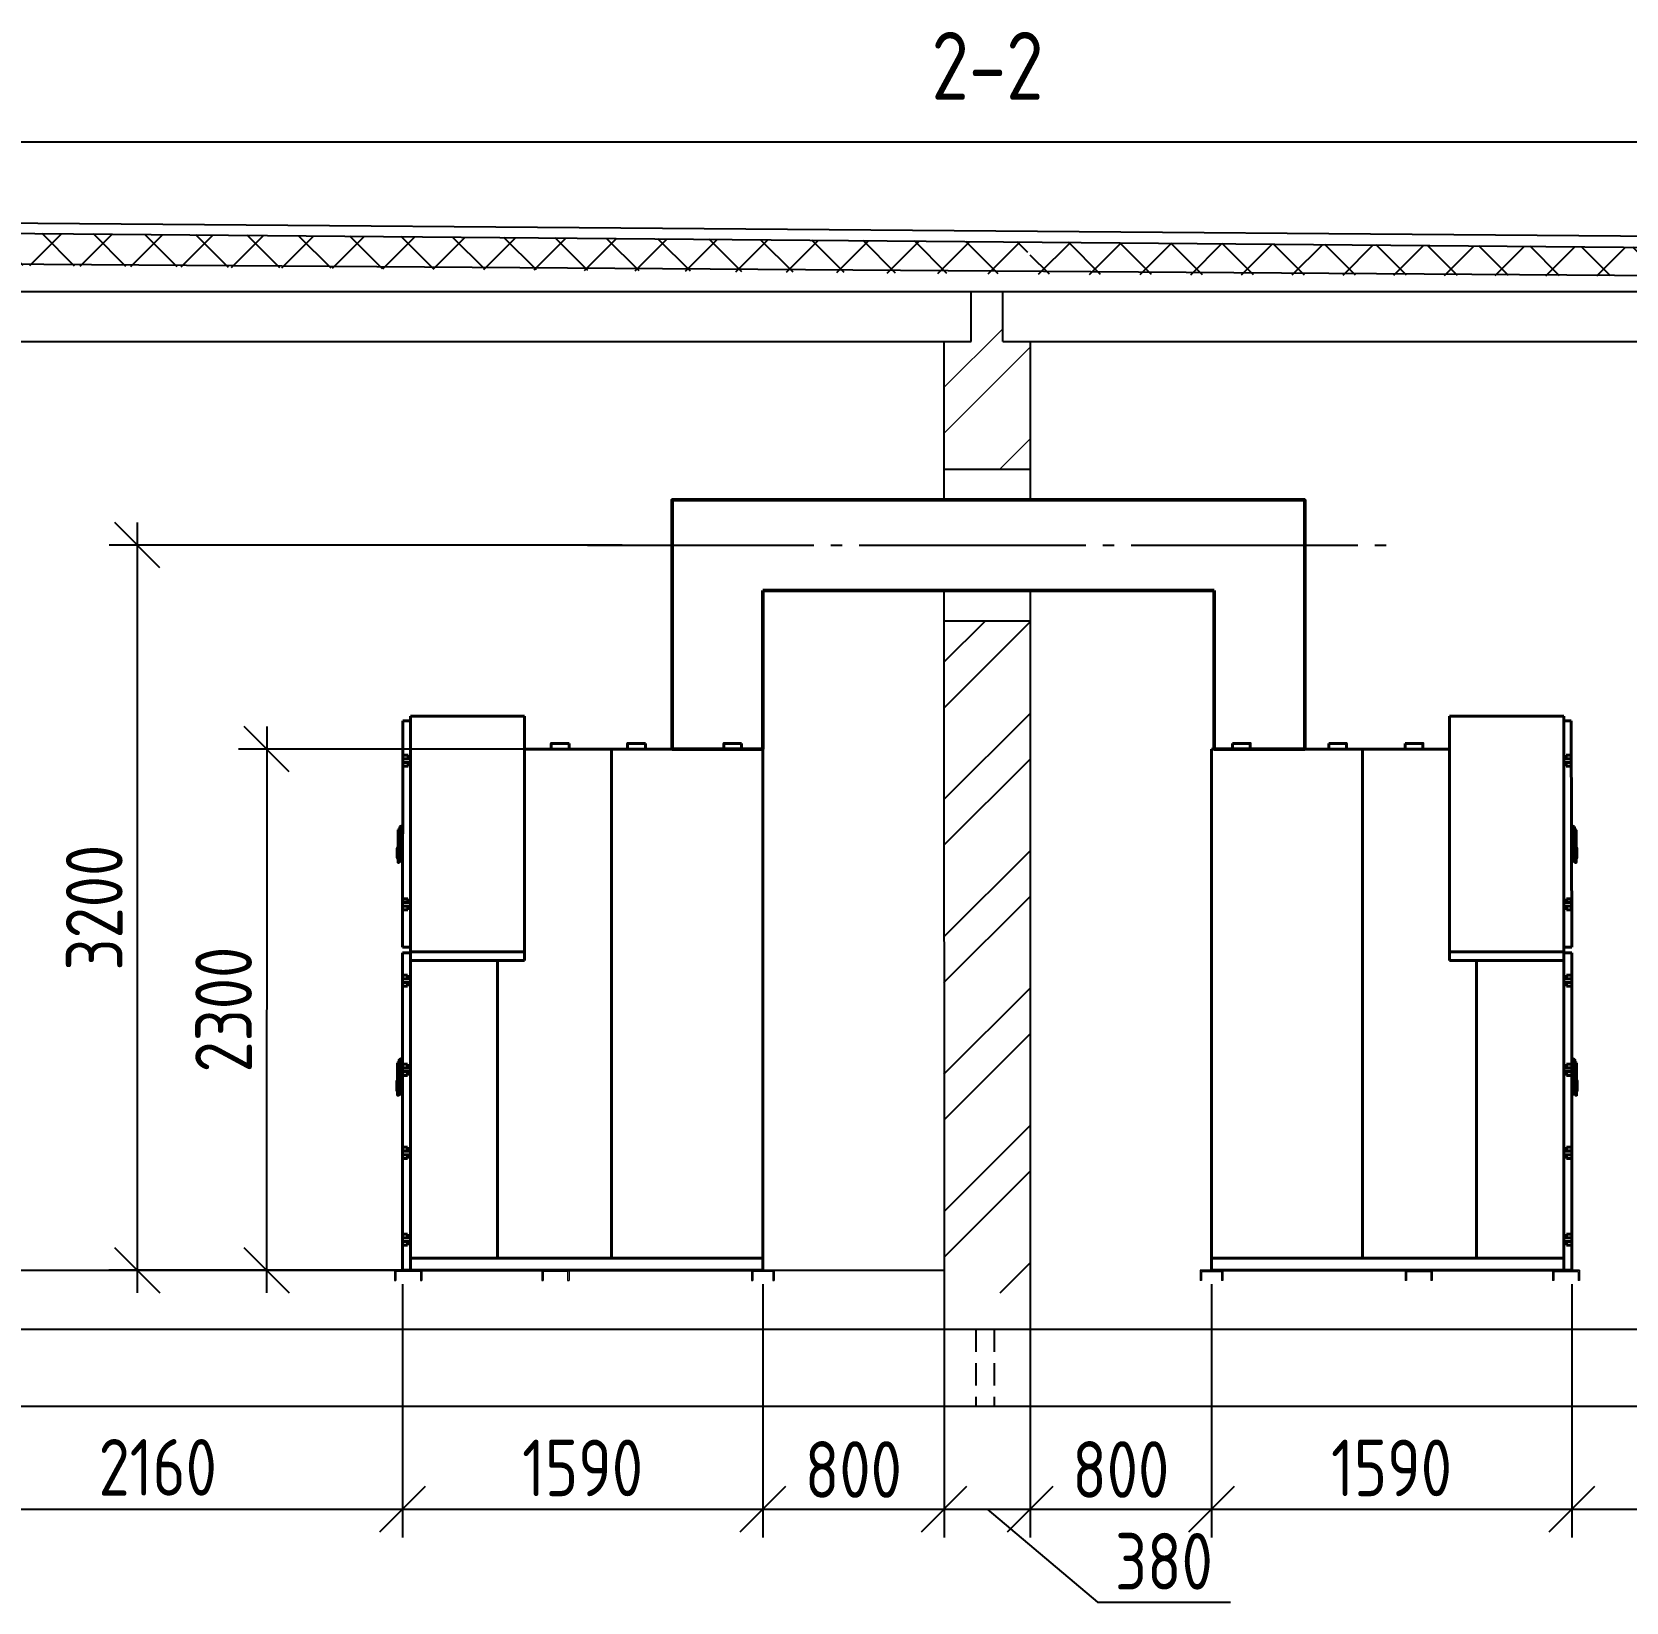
# Model space of a CAD drawing. Extents: x 16310088 to 16425637, y -218501 to -177893.
# Drawn here: x 16314696 to 16321732, y -216524 to -209592 of the extents above; entities that cross this region are included whole.
import ezdxf

# ---------------------------------------------------------------- set-up
doc = ezdxf.new("R2010")
doc.units = 0
doc.linetypes.add('DASHED', pattern=[0.75, 0.5, -0.25])
doc.linetypes.add('GOST2.303 5', pattern=[24, 20, -1.5, 1, -1.5])
doc.layers.get('0').update_dxf_attribs({"color": 250})
doc.layers.get('Defpoints').update_dxf_attribs({"color": 250})
for name, color, linetype, lineweight in [('Размеры', 250, 'Continuous', 15), ('Стена', 252, 'Continuous', 40), ('ЭЛ_невид', 140, 'Continuous', 25), ('эл_оборудование', 7, 'Continuous', 18)]:
    doc.layers.add(name, color=color, linetype=linetype, lineweight=lineweight)
doc.layers.add('размерыЭС', color=250, linetype='Continuous')
doc.styles.add('GOST 2.304', font='CS_Gost2304.shx')
doc.dimstyles.new('SPDS$0', dxfattribs={"dimscale": 5, "dimtxt": 2.5, "dimasz": 2, "dimexe": 1.25, "dimexo": 0.625, "dimgap": 0.5, "dimtad": 1, "dimdec": 0, "dimrnd": 0.001, "dimtxsty": 'GOST 2.304', "dimblk": 'ARCHTICK', "dimcen": 2.5, "dimdle": 1, "dimadec": 8, "dimazin": 2, "dimtfac": 0.75, "dimtdec": 0, "dimtmove": 1, "dimatfit": 3, "dimfxl": 1, "dimtolj": 1, "dimarcsym": 0})
pattern_1 = [(45, (174189.74, 129025.3), (-303.083644, 303.083644), []), (45, (174391.8, 129025.3), (-303.083644, 303.083644), [])]

# ---------------------------------------------------------------- blocks, each defined once
blk = doc.blocks.new('205-Л')
at = {"color": 0, "linetype": 'ByBlock', "lineweight": 40, "ltscale": 10}
for p, q in [((1235, 2446), (731, 2446)), ((731, 2446), (731, 2041)), ((1235, 2130), (1235, 2446)), ((1235, 2420.9), (1235, 2424.9)), ((1235, 2424.9), (1239.5, 2424.9)), ((1239.5, 2424.9), (1267.7, 2424.9)), ((1270, 1425), (1267.7, 2424.9)), ((-320, 0), (-320, 2300)), ((-320, 2300), (731, 2300)), ((347.4, 52.5), (347.4, 2300)), ((1264.6, 2257.2), (1235, 2257.2)), ((1255.6, 2273.7), (1245.3, 2273.7)), ((1245.3, 2273.7), (1245.3, 2257.7)), ((1245.3, 2257.7), (1248.8, 2257.7)), ((1248.8, 2257.7), (1264.6, 2257.7)), ((1264.6, 2273.7), (1255.6, 2273.7)), ((1268.1, 2273.7), (1264.6, 2273.7)), ((1264.6, 2257.7), (1268.1, 2257.7)), ((1268.1, 2257.2), (1264.6, 2257.2)), ((1268.1, 2273.7), (1268.1, 2257.7)), ((1268.1, 2257.2), (1268.1, 2241.2)), ((1235, 2241.2), (1264.6, 2241.2)), ((1245.3, 2224.7), (1245.3, 2240.7)), ((1255.6, 2240.7), (1245.3, 2240.7)), ((1245.3, 2224.7), (1255.6, 2224.7)), ((1264.6, 2240.7), (1255.6, 2240.7)), ((1255.6, 2224.7), (1264.6, 2224.7)), ((1264.6, 2241.2), (1268.1, 2241.2)), ((1268.1, 2240.7), (1264.6, 2240.7)), ((1264.6, 2224.7), (1268.1, 2224.7)), ((1268.1, 2224.7), (1268.1, 2240.7)), ((1235, 2130), (1235, 679.7)), ((731, 2041), (731, 1366.7)), ((1268.6, 1961.7), (1270.6, 1961.5)), ((1270.6, 1961.5), (1282.1, 1957.5)), ((1270.6, 1959.5), (1270.6, 1900.3)), ((1270.6, 1900.3), (1270.6, 1804.6)), ((1282.1, 1955.5), (1282.1, 1808.6)), ((1289.6, 1938), (1289.6, 1942.8)), ((1289.6, 1935.6), (1289.6, 1806.2)), ((1292.6, 1856), (1292.6, 1843)), ((1292.6, 1843), (1292.6, 1843)), ((1292.6, 1840), (1292.6, 1843)), ((1292.6, 1840), (1292.6, 1840)), ((1292.6, 1840), (1292.6, 1827)), ((1285.6, 1808.6), (1285.6, 1815.4)), ((1266, 1623.2), (1235, 1623.2)), ((1257, 1639.7), (1246.8, 1639.7)), ((1246.8, 1639.7), (1246.8, 1623.7)), ((1246.8, 1623.7), (1250.3, 1623.7)), ((1250.3, 1623.7), (1266, 1623.7)), ((1266, 1639.7), (1257, 1639.7)), ((1269.5, 1639.7), (1266, 1639.7)), ((1266, 1623.7), (1269.5, 1623.7)), ((1269.5, 1623.2), (1266, 1623.2)), ((1269.5, 1639.7), (1269.5, 1623.7)), ((1269.5, 1623.2), (1269.5, 1607.2)), ((1235, 1607.2), (1266, 1607.2)), ((1246.8, 1590.7), (1246.8, 1606.7)), ((1257, 1606.7), (1246.8, 1606.7)), ((1246.8, 1590.7), (1257, 1590.7)), ((1266, 1606.7), (1257, 1606.7)), ((1257, 1590.7), (1266, 1590.7)), ((1266, 1607.2), (1269.5, 1607.2)), ((1269.5, 1606.7), (1266, 1606.7)), ((1266, 1590.7), (1269.5, 1590.7)), ((1269.5, 1590.7), (1269.5, 1606.7)), ((1231.5, 1425), (1270, 1425)), ((731, 1404.8), (1235, 1404.8)), ((731, 1366.7), (1235, 1366.7)), ((850.4, 52.5), (850.4, 1366.7)), ((1231.5, 1400.3), (1270, 1400.3)), ((1270, 0), (1270, 1400.3)), ((1266.5, 1285.8), (1235, 1285.8)), ((1235, 1269.8), (1266.5, 1269.8)), ((1257.5, 1302.3), (1247.2, 1302.3)), ((1247.2, 1302.3), (1247.2, 1286.3)), ((1247.2, 1286.3), (1250.7, 1286.3)), ((1247.2, 1253.3), (1247.2, 1269.3)), ((1257.5, 1269.3), (1247.2, 1269.3)), ((1250.7, 1286.3), (1266.5, 1286.3)), ((1266.5, 1302.3), (1257.5, 1302.3)), ((1266.5, 1269.3), (1257.5, 1269.3)), ((1270, 1302.3), (1266.5, 1302.3)), ((1266.5, 1286.3), (1270, 1286.3)), ((1270, 1285.8), (1266.5, 1285.8)), ((1266.5, 1269.8), (1270, 1269.8)), ((1270, 1269.3), (1266.5, 1269.3)), ((1270, 1302.3), (1270, 1286.3)), ((1270, 1285.8), (1270, 1269.8)), ((1270, 1253.3), (1270, 1269.3)), ((1247.2, 1253.3), (1257.5, 1253.3)), ((1257.5, 1253.3), (1266.5, 1253.3)), ((1266.5, 1253.3), (1270, 1253.3)), ((1270.3, 934), (1272.3, 933.9)), ((1272.3, 933.9), (1283.8, 929.8)), ((1272.3, 931.9), (1272.3, 894.6)), ((1283.8, 927.8), (1283.8, 780.9)), ((1291.3, 910.4), (1291.3, 915.1)), ((1235, 892.2), (1235, 0)), ((1267, 892.2), (1235, 892.2)), ((1235, 876.2), (1267, 876.2)), ((1251.2, 908.7), (1247.7, 908.7)), ((1247.7, 908.7), (1247.7, 892.7)), ((1247.7, 892.7), (1251.2, 892.7)), ((1247.7, 859.7), (1247.7, 875.7)), ((1251.2, 875.7), (1247.7, 875.7)), ((1247.7, 859.7), (1251.2, 859.7)), ((1267, 908.7), (1251.2, 908.7)), ((1251.2, 892.7), (1267, 892.7)), ((1267, 875.7), (1251.2, 875.7)), ((1251.2, 859.7), (1267, 859.7)), ((1270.5, 908.7), (1267, 908.7)), ((1267, 892.7), (1270.5, 892.7)), ((1270.5, 892.2), (1267, 892.2)), ((1267, 876.2), (1270.5, 876.2)), ((1270.5, 875.7), (1267, 875.7)), ((1267, 859.7), (1270.5, 859.7)), ((1270.5, 908.7), (1270.5, 892.7)), ((1270.5, 892.2), (1270.5, 876.2)), ((1270.5, 859.7), (1270.5, 875.7)), ((1272.3, 872.6), (1272.3, 776.9)), ((1279.8, 872.6), (1279.8, 894.6)), ((1281.3, 874.1), (1281.3, 893.1)), ((1291.3, 907.9), (1291.3, 778.5)), ((1287.3, 780.9), (1287.3, 787.7)), ((1294.2, 815.3), (1294.3, 815.3)), ((1294.2, 812.3), (1294.2, 815.3)), ((1294.3, 812.3), (1294.2, 812.3)), ((1294.3, 828.3), (1294.3, 815.3)), ((1294.3, 812.3), (1294.3, 799.3)), ((1235, 655.3), (1235, 62)), ((1266.5, 525.6), (1235, 525.6)), ((1235, 509.6), (1266.5, 509.6)), ((1250.7, 542.1), (1247.2, 542.1)), ((1247.2, 542.1), (1247.2, 526.1)), ((1247.2, 526.1), (1250.7, 526.1)), ((1247.2, 493.1), (1247.2, 509.1)), ((1250.7, 509.1), (1247.2, 509.1)), ((1247.2, 493.1), (1250.7, 493.1)), ((1266.5, 542.1), (1250.7, 542.1)), ((1250.7, 526.1), (1266.5, 526.1)), ((1266.5, 509.1), (1250.7, 509.1)), ((1250.7, 493.1), (1266.5, 493.1)), ((1270, 542.1), (1266.5, 542.1)), ((1266.5, 526.1), (1270, 526.1)), ((1270, 525.6), (1266.5, 525.6)), ((1266.5, 509.6), (1270, 509.6)), ((1270, 509.1), (1266.5, 509.1)), ((1266.5, 493.1), (1270, 493.1)), ((1270, 542.1), (1270, 526.1)), ((1270, 525.6), (1270, 509.6)), ((1270, 493.1), (1270, 509.1)), ((1266.5, 142.4), (1235, 142.4)), ((1250.7, 158.9), (1247.2, 158.9)), ((1247.2, 158.9), (1247.2, 142.9)), ((1247.2, 142.9), (1250.7, 142.9)), ((1266.5, 158.9), (1249, 158.9)), ((1250.7, 142.9), (1266.5, 142.9)), ((1270, 158.9), (1266.5, 158.9)), ((1266.5, 142.9), (1270, 142.9)), ((1270, 142.4), (1266.5, 142.4)), ((1270, 158.9), (1270, 142.9)), ((1270, 142.4), (1270, 126.4)), ((1235, 126.4), (1266.5, 126.4)), ((1247.2, 109.9), (1247.2, 125.9)), ((1250.7, 125.9), (1247.2, 125.9)), ((1247.2, 109.9), (1250.7, 109.9)), ((1266.5, 125.9), (1250.7, 125.9)), ((1250.7, 109.9), (1266.5, 109.9)), ((1266.5, 126.4), (1270, 126.4)), ((1270, 125.9), (1266.5, 125.9)), ((1266.5, 109.9), (1270, 109.9)), ((1270, 109.9), (1270, 125.9)), ((-320, 52.5), (245.5, 52.5)), ((-320, 0), (245.5, 0)), ((225.7, 0), (1270, 0)), ((245.5, 52.5), (416.1, 52.5)), ((416.1, 52.5), (1235, 52.5))]:
    blk.add_line(p, q, dxfattribs=at)
for points in [[(-226.9, 2325), (-148.5, 2325), (-148.5, 2300), (-226.9, 2300)], [(197.8, 2325), (276.2, 2325), (276.2, 2300), (197.8, 2300)], [(534.7, 2325), (613.1, 2325), (613.1, 2300), (534.7, 2300)]]:
    blk.add_lwpolyline(points, close=True, dxfattribs=at)
at = {"color": 0, "linetype": 'ByBlock', "lineweight": 40, "ltscale": 10, "flags": 128}
for points in [[(1286.4, 1816.3), (1284.5, 1818.1), (1282.6, 1820), (1282.1, 1820.5)], [(1288, 788.6), (1286.2, 790.4), (1284.2, 792.4), (1283.8, 792.8)]]:
    blk.add_lwpolyline(points, dxfattribs=at)
at = {"color": 0, "linetype": 'ByBlock', "lineweight": 40, "ltscale": 10}
for points in [[(1245.8, 2257.7), (1245.8, 2257.2)], [(1267.6, 2257.2), (1267.6, 2257.7)], [(1245.8, 2241.2), (1245.8, 2240.7)], [(1267.6, 2240.7), (1267.6, 2241.2)], [(1270.6, 1961.5), (1270.6, 1961.5)], [(1289.6, 1935.6), (1289.6, 1936.7)], [(1268.6, 1802.5), (1270.6, 1802.6)], [(1270.6, 1802.6), (1282.1, 1806.6)], [(1270.6, 1802.6), (1270.6, 1802.6)], [(1282.1, 1808.8), (1285.6, 1808.8)], [(1286.1, 1799.5), (1289.1, 1799.5)], [(1247.3, 1623.7), (1247.3, 1623.2)], [(1269, 1623.2), (1269, 1623.7)], [(1247.3, 1607.2), (1247.3, 1606.7)], [(1269, 1606.7), (1269, 1607.2)], [(1247.7, 1286.3), (1247.7, 1285.8)], [(1247.7, 1269.8), (1247.7, 1269.3)], [(1269.5, 1285.8), (1269.5, 1286.3)], [(1269.5, 1269.3), (1269.5, 1269.8)], [(1272.3, 933.9), (1272.3, 933.9)], [(1248.2, 892.7), (1248.2, 892.2)], [(1248.2, 876.2), (1248.2, 875.7)], [(1270, 892.2), (1270, 892.7)], [(1270, 875.7), (1270, 876.2)], [(1279.8, 894.6), (1270.3, 894.6)], [(1270.3, 872.6), (1279.8, 872.6)], [(1281.3, 893.1), (1279.8, 894.6)], [(1279.8, 872.6), (1281.3, 874.1)], [(1291.3, 907.9), (1291.3, 909)], [(1270.3, 774.8), (1272.3, 774.9)], [(1272.3, 774.9), (1283.8, 778.9)], [(1272.3, 774.9), (1272.3, 774.9)], [(1283.8, 781.1), (1287.3, 781.1)], [(1287.8, 771.8), (1290.8, 771.8)], [(1247.7, 526.1), (1247.7, 525.6)], [(1247.7, 509.6), (1247.7, 509.1)], [(1269.5, 525.6), (1269.5, 526.1)], [(1269.5, 509.1), (1269.5, 509.6)], [(1247.7, 142.9), (1247.7, 142.4)], [(1269.5, 142.4), (1269.5, 142.9)], [(1247.7, 126.4), (1247.7, 125.9)], [(1269.5, 125.9), (1269.5, 126.4)]]:
    blk.add_open_spline(points, degree=1, dxfattribs=at)
for points, knots in [([(1270.6, 1961.5), (1270.7, 1961.5), (1270.7, 1961.4), (1270.7, 1961), (1270.7, 1960.3), (1270.6, 1959.8), (1270.6, 1959.5)], [0, 0, 0, 0, 0.257298, 0.502093, 0.7501, 1, 1, 1, 1]), ([(1282.1, 1957.5), (1282.1, 1957.5), (1282.1, 1957.5), (1282.1, 1957.4), (1282.1, 1957.2), (1282.1, 1956.8), (1282.1, 1956.3), (1282.1, 1955.8), (1282.1, 1955.5)], [0, 0, 0, 0, 0.125163, 0.249658, 0.373603, 0.498103, 0.731813, 1, 1, 1, 1]), ([(1289.6, 1942.8), (1289, 1943.2), (1287, 1944.4), (1284.2, 1945.3), (1282.6, 1945.2), (1282.1, 1945.1)], [0, 0, 0, 0, 0.408229, 0.842818, 1, 1, 1, 1]), ([(1289.6, 1936.7), (1289.6, 1936.8), (1289.6, 1937.2), (1289.6, 1937.7), (1289.6, 1938)], [0, 0, 0, 0, 0.105145, 1, 1, 1, 1]), ([(1292.6, 1862.7), (1292.6, 1862.9), (1292.6, 1863.5), (1292.2, 1864.4), (1291.5, 1865.1), (1290.6, 1865.6), (1289.9, 1865.6), (1289.6, 1865.7)], [0, 0, 0, 0, 0.177403, 0.368499, 0.56543, 0.791841, 1, 1, 1, 1]), ([(1292.6, 1862.7), (1292.6, 1862.6), (1292.6, 1862.4), (1292.6, 1860.8), (1292.6, 1858.6), (1292.6, 1856.9), (1292.6, 1856)], [0, 0, 0, 0, 0.250003, 0.5, 0.75, 1, 1, 1, 1]), ([(1270.6, 1804.6), (1270.6, 1804.3), (1270.7, 1803.8), (1270.7, 1803.2), (1270.7, 1802.9), (1270.7, 1802.7), (1270.7, 1802.6), (1270.6, 1802.6)], [0, 0, 0, 0, 0.249568, 0.497248, 0.627913, 0.758131, 1, 1, 1, 1]), ([(1282.1, 1808.6), (1282.1, 1808.3), (1282.1, 1807.8), (1282.1, 1807.3), (1282.1, 1806.9), (1282.1, 1806.7), (1282.1, 1806.6), (1282.1, 1806.6), (1282.1, 1806.6)], [0, 0, 0, 0, 0.268161, 0.5018953, 0.6262021, 0.7503172, 0.8747401, 1, 1, 1, 1]), ([(1286.4, 1816.3), (1286.3, 1816.3), (1286.3, 1816.3), (1286.2, 1816.4), (1286.1, 1816.4), (1286, 1816.4), (1285.9, 1816.3), (1285.8, 1816.1), (1285.7, 1815.8), (1285.6, 1815.6), (1285.6, 1815.4)], [0, 0, 0, 0, 0.0656, 0.131806, 0.179193, 0.226436, 0.294587, 0.412492, 0.657761, 1, 1, 1, 1]), ([(1285.6, 1808.6), (1285.6, 1807.4), (1285.6, 1805), (1285.6, 1802.2), (1285.6, 1800.4), (1285.6, 1800.1), (1285.6, 1800)], [0, 0, 0, 0, 0.25, 0.5, 0.749998, 1, 1, 1, 1]), ([(1285.6, 1800), (1285.6, 1800), (1285.6, 1799.9), (1285.7, 1799.8), (1285.8, 1799.6), (1285.9, 1799.6), (1286, 1799.5), (1286.1, 1799.5), (1286.1, 1799.5)], [0, 0, 0, 0, 0.102912, 0.297746, 0.502393, 0.707062, 0.902018, 1, 1, 1, 1]), ([(1289, 1799.5), (1289, 1799.5), (1289.1, 1799.5), (1289.2, 1799.5), (1289.4, 1799.5), (1289.5, 1799.6), (1289.6, 1799.8), (1289.6, 1799.9), (1289.6, 1800), (1289.6, 1800)], [0, 0, 0, 0, 0.1266899, 0.2703459, 0.428048, 0.5936025, 0.7591501, 0.9167537, 1, 1, 1, 1]), ([(1289.6, 1817.4), (1289.8, 1817.4), (1290.4, 1817.4), (1291.2, 1817.8), (1292, 1818.4), (1292.5, 1819.3), (1292.6, 1820), (1292.6, 1820.4)], [0, 0, 0, 0, 0.175412, 0.365269, 0.561983, 0.789562, 1, 1, 1, 1]), ([(1289.6, 1806.2), (1289.6, 1805.7), (1289.6, 1805.1), (1289.6, 1804.6), (1289.6, 1804.5)], [0, 0, 0, 0, 0.86567, 1, 1, 1, 1]), ([(1289.6, 1800), (1289.6, 1800.1), (1289.6, 1800.2), (1289.6, 1801.1), (1289.6, 1802.5), (1289.6, 1803.8), (1289.6, 1804.5)], [0, 0, 0, 0, 0.249999, 0.500002, 0.749999, 1, 1, 1, 1]), ([(1292.6, 1827), (1292.6, 1826.1), (1292.6, 1824.4), (1292.6, 1822.2), (1292.6, 1820.7), (1292.6, 1820.5), (1292.6, 1820.4)], [0, 0, 0, 0, 0.25, 0.5, 0.749997, 1, 1, 1, 1]), ([(1272.3, 933.9), (1272.3, 933.8), (1272.4, 933.7), (1272.4, 933.3), (1272.3, 932.6), (1272.3, 932.1), (1272.3, 931.9)], [0, 0, 0, 0, 0.257298, 0.502093, 0.7501, 1, 1, 1, 1]), ([(1283.8, 929.8), (1283.8, 929.8), (1283.8, 929.8), (1283.8, 929.7), (1283.8, 929.5), (1283.8, 929.2), (1283.8, 928.6), (1283.8, 928.1), (1283.8, 927.8)], [0, 0, 0, 0, 0.125163, 0.249658, 0.373603, 0.498103, 0.731813, 1, 1, 1, 1]), ([(1291.3, 915.1), (1290.6, 915.5), (1288.6, 916.7), (1285.9, 917.6), (1284.2, 917.5), (1283.8, 917.4)], [0, 0, 0, 0, 0.408229, 0.842818, 1, 1, 1, 1]), ([(1291.3, 909), (1291.3, 909.1), (1291.3, 909.6), (1291.3, 910), (1291.3, 910.4)], [0, 0, 0, 0, 0.105145, 1, 1, 1, 1]), ([(1272.3, 776.9), (1272.3, 776.6), (1272.3, 776.1), (1272.4, 775.6), (1272.4, 775.2), (1272.4, 775), (1272.3, 774.9), (1272.3, 774.9)], [0, 0, 0, 0, 0.249568, 0.497248, 0.627913, 0.758131, 1, 1, 1, 1]), ([(1283.8, 780.9), (1283.8, 780.6), (1283.8, 780.1), (1283.8, 779.6), (1283.8, 779.2), (1283.8, 779.1), (1283.8, 778.9), (1283.8, 778.9), (1283.8, 778.9)], [0, 0, 0, 0, 0.268161, 0.5018953, 0.6262021, 0.7503172, 0.8747401, 1, 1, 1, 1]), ([(1288, 788.6), (1288, 788.6), (1287.9, 788.7), (1287.8, 788.7), (1287.8, 788.7), (1287.7, 788.7), (1287.6, 788.6), (1287.5, 788.5), (1287.3, 788.2), (1287.3, 787.9), (1287.3, 787.7)], [0, 0, 0, 0, 0.0656, 0.131806, 0.179193, 0.226436, 0.294587, 0.412492, 0.657761, 1, 1, 1, 1]), ([(1287.3, 780.9), (1287.3, 779.7), (1287.3, 777.3), (1287.3, 774.5), (1287.3, 772.7), (1287.3, 772.4), (1287.3, 772.3)], [0, 0, 0, 0, 0.25, 0.5, 0.749998, 1, 1, 1, 1]), ([(1294.3, 835), (1294.3, 835.2), (1294.2, 835.8), (1293.8, 836.7), (1293.1, 837.4), (1292.2, 837.9), (1291.5, 837.9), (1291.3, 838)], [0, 0, 0, 0, 0.177403, 0.368499, 0.56543, 0.791841, 1, 1, 1, 1]), ([(1291.3, 789.7), (1291.5, 789.7), (1292.1, 789.7), (1292.9, 790.1), (1293.6, 790.7), (1294.2, 791.6), (1294.3, 792.3), (1294.3, 792.7)], [0, 0, 0, 0, 0.175412, 0.365269, 0.561983, 0.789562, 1, 1, 1, 1]), ([(1291.3, 778.5), (1291.3, 778), (1291.3, 777.4), (1291.3, 776.9), (1291.3, 776.8)], [0, 0, 0, 0, 0.86567, 1, 1, 1, 1]), ([(1291.3, 772.3), (1291.3, 772.4), (1291.3, 772.5), (1291.3, 773.4), (1291.3, 774.8), (1291.3, 776.1), (1291.3, 776.8)], [0, 0, 0, 0, 0.249999, 0.500002, 0.749999, 1, 1, 1, 1]), ([(1294.3, 835), (1294.3, 834.9), (1294.3, 834.7), (1294.3, 833.1), (1294.3, 830.9), (1294.3, 829.2), (1294.3, 828.3)], [0, 0, 0, 0, 0.250003, 0.5, 0.75, 1, 1, 1, 1]), ([(1294.3, 799.3), (1294.3, 798.4), (1294.3, 796.7), (1294.3, 794.5), (1294.3, 793), (1294.3, 792.8), (1294.3, 792.7)], [0, 0, 0, 0, 0.25, 0.5, 0.749997, 1, 1, 1, 1]), ([(1287.3, 772.3), (1287.3, 772.3), (1287.3, 772.2), (1287.3, 772.1), (1287.4, 772), (1287.6, 771.9), (1287.7, 771.8), (1287.8, 771.8), (1287.8, 771.8)], [0, 0, 0, 0, 0.102912, 0.297746, 0.502393, 0.707062, 0.902018, 1, 1, 1, 1]), ([(1290.6, 771.8), (1290.6, 771.8), (1290.7, 771.8), (1290.9, 771.8), (1291, 771.9), (1291.1, 772), (1291.2, 772.1), (1291.3, 772.2), (1291.3, 772.3), (1291.3, 772.3)], [0, 0, 0, 0, 0.1266899, 0.2703459, 0.428048, 0.5936025, 0.7591501, 0.9167537, 1, 1, 1, 1])]:
    blk.add_open_spline(points, degree=3, knots=knots, dxfattribs=at)
blk = doc.blocks.new('кнкн')
at = {"layer": 'эл_оборудование', "color": 0, "ltscale": 1000}
for p, q in [((-283741.9, -6639881.2), (-283621.9, -6639881.2)), ((-283621.9, -6639881.2), (-283741.9, -6639881.2)), ((-283741.9, -6639881.2), (-283741.9, -6639927.2)), ((-283621.9, -6639881.2), (-283621.9, -6639887.2)), ((-283621.9, -6639881.2), (-283621.9, -6639927.2)), ((-283091.9, -6639881.2), (-282971.9, -6639881.2)), ((-282971.9, -6639881.2), (-283091.9, -6639881.2)), ((-283091.9, -6639881.2), (-283091.9, -6639927.2)), ((-282971.9, -6639881.2), (-282971.9, -6639887.2)), ((-282971.9, -6639881.2), (-282971.9, -6639927.2)), ((-282066.9, -6639881.2), (-282166.9, -6639881.2)), ((-282166.9, -6639881.2), (-282166.9, -6639927.2)), ((-282166.9, -6639881.2), (-282066.9, -6639881.2)), ((-282066.9, -6639881.2), (-282066.9, -6639927.2)), ((-282066.9, -6639881.2), (-282066.9, -6639887.2)), ((-283741.9, -6639927.2), (-283735.9, -6639927.2)), ((-283627.9, -6639887.2), (-283735.9, -6639887.2)), ((-283735.9, -6639887.2), (-283735.9, -6639927.2)), ((-283627.9, -6639887.2), (-283627.9, -6639927.2)), ((-283627.9, -6639927.2), (-283621.9, -6639927.2)), ((-283091.9, -6639927.2), (-283085.9, -6639927.2)), ((-282977.9, -6639887.2), (-283085.9, -6639887.2)), ((-283085.9, -6639887.2), (-283085.9, -6639927.2)), ((-282977.9, -6639887.2), (-282977.9, -6639927.2)), ((-282977.9, -6639927.2), (-282971.9, -6639927.2)), ((-282166.9, -6639927.2), (-282160.9, -6639927.2)), ((-282160.9, -6639887.2), (-282160.9, -6639927.2)), ((-282072.9, -6639887.2), (-282160.9, -6639887.2)), ((-282072.9, -6639887.2), (-282072.9, -6639927.2)), ((-282072.9, -6639927.2), (-282066.9, -6639927.2))]:
    blk.add_line(p, q, dxfattribs=at)
at = {"layer": 'ЭЛ_невид', "color": 0, "xscale": -1}
blk.add_blockref('205-Л', (-282436.9, -6639881.2), dxfattribs=at)
blk = doc.blocks.new('_Oblique')
at = {"color": 0, "linetype": 'ByBlock', "lineweight": -2}
blk.add_line((-0.5, -0.5), (0.5, 0.5), dxfattribs=at)
blk = doc.blocks.new('*D80')
at = {"color": 0, "lineweight": -2, "ltscale": 100, "transparency": 16777216}
for p, q in [((16319901.6, -215120.7), (16319901.6, -216238.4)), ((16321491.6, -215120.7), (16321491.6, -216238.4)), ((16319801.6, -216113.4), (16321591.6, -216113.4))]:
    blk.add_line(p, q, dxfattribs=at)
at = {"layer": 'Defpoints', "color": 0, "lineweight": -3, "ltscale": 100, "transparency": 16777216}
for p in [(16319901.6, -215058.2), (16321491.6, -215058.2), (16321491.6, -216113.4)]:
    blk.add_point(p, dxfattribs=at)
at = {"color": 0, "lineweight": -2, "ltscale": 100, "transparency": 16777216, "xscale": 200, "yscale": 200, "zscale": 200, "rotation": 180}
blk.add_blockref('_Oblique', (16319901.6, -216113.4), dxfattribs=at)
at = {"color": 0, "lineweight": -2, "ltscale": 100, "transparency": 16777216, "xscale": 200, "yscale": 200, "zscale": 200}
blk.add_blockref('_Oblique', (16321491.6, -216113.4), dxfattribs=at)
at = {"color": 0, "ltscale": 100, "transparency": 16777216, "insert": (16320696.6, -215931.2), "char_height": 250, "attachment_point": 5, "style": 'GOST 2.304'}
blk.add_mtext('\\A1;1590', dxfattribs=at)
blk = doc.blocks.new('*D81')
at = {"layer": 'Defpoints', "color": 0, "lineweight": -3, "ltscale": 100, "transparency": 16777216}
for p in [(16314171.6, -215058.2), (16316331.9, -215058.2), (16316331.9, -216113.4)]:
    blk.add_point(p, dxfattribs=at)
at = {"layer": 'Стена', "color": 0, "lineweight": -2, "ltscale": 100, "transparency": 16777216}
for p, q in [((16314171.6, -215120.7), (16314171.6, -216238.4)), ((16316331.9, -215120.7), (16316331.9, -216238.4)), ((16314071.6, -216113.4), (16316431.9, -216113.4))]:
    blk.add_line(p, q, dxfattribs=at)
at = {"layer": 'Стена', "color": 0, "lineweight": -2, "ltscale": 100, "transparency": 16777216, "xscale": 200, "yscale": 200, "zscale": 200, "rotation": 180}
blk.add_blockref('_Oblique', (16314171.6, -216113.4), dxfattribs=at)
at = {"layer": 'Стена', "color": 0, "lineweight": -2, "ltscale": 100, "transparency": 16777216, "xscale": 200, "yscale": 200, "zscale": 200}
blk.add_blockref('_Oblique', (16316331.9, -216113.4), dxfattribs=at)
at = {"layer": 'Стена', "color": 0, "lineweight": 25, "ltscale": 100, "transparency": 16777216, "insert": (16315251.7, -215928.8), "char_height": 250, "attachment_point": 5, "style": 'GOST 2.304'}
blk.add_mtext('\\A1;2160', dxfattribs=at)
blk = doc.blocks.new('*D82')
at = {"color": 0, "lineweight": -2, "ltscale": 100, "transparency": 16777216}
for p, q in [((16316331.7, -215120.7), (16316331.7, -216238.4)), ((16317921.7, -215120.7), (16317921.7, -216238.4)), ((16316231.7, -216113.4), (16318021.7, -216113.4))]:
    blk.add_line(p, q, dxfattribs=at)
at = {"layer": 'Defpoints', "color": 0, "lineweight": -3, "ltscale": 100, "transparency": 16777216}
for p in [(16316331.7, -215058.2), (16317921.7, -215058.2), (16317921.7, -216113.4)]:
    blk.add_point(p, dxfattribs=at)
at = {"color": 0, "lineweight": -2, "ltscale": 100, "transparency": 16777216, "xscale": 200, "yscale": 200, "zscale": 200, "rotation": 180}
blk.add_blockref('_Oblique', (16316331.7, -216113.4), dxfattribs=at)
at = {"color": 0, "lineweight": -2, "ltscale": 100, "transparency": 16777216, "xscale": 200, "yscale": 200, "zscale": 200}
blk.add_blockref('_Oblique', (16317921.7, -216113.4), dxfattribs=at)
at = {"color": 0, "ltscale": 100, "transparency": 16777216, "insert": (16317126.7, -215931.2), "char_height": 250, "attachment_point": 5, "style": 'GOST 2.304'}
blk.add_mtext('\\A1;1590', dxfattribs=at)
blk = doc.blocks.new('*D83')
at = {"color": 0, "lineweight": -2, "ltscale": 100, "transparency": 16777216}
for p, q in [((16319101.9, -215120.7), (16319101.9, -216238.4)), ((16319901.6, -215120.7), (16319901.6, -216238.4)), ((16319001.9, -216113.4), (16320001.6, -216113.4))]:
    blk.add_line(p, q, dxfattribs=at)
at = {"layer": 'Defpoints', "color": 0, "lineweight": -3, "ltscale": 100, "transparency": 16777216}
for p in [(16319101.9, -215058.2), (16319901.6, -215058.2), (16319901.6, -216113.4)]:
    blk.add_point(p, dxfattribs=at)
at = {"color": 0, "lineweight": -2, "ltscale": 100, "transparency": 16777216, "xscale": 200, "yscale": 200, "zscale": 200, "rotation": 180}
blk.add_blockref('_Oblique', (16319101.9, -216113.4), dxfattribs=at)
at = {"color": 0, "lineweight": -2, "ltscale": 100, "transparency": 16777216, "xscale": 200, "yscale": 200, "zscale": 200}
blk.add_blockref('_Oblique', (16319901.6, -216113.4), dxfattribs=at)
at = {"color": 0, "ltscale": 100, "transparency": 16777216, "insert": (16319501.7, -215938.4), "char_height": 250, "attachment_point": 5, "style": 'GOST 2.304'}
blk.add_mtext('\\A1;800', dxfattribs=at)
blk = doc.blocks.new('*D84')
at = {"color": 0, "lineweight": -2, "ltscale": 100, "transparency": 16777216}
for p, q in [((16317921.9, -215120.7), (16317921.9, -216238.4)), ((16318721.6, -215120.7), (16318721.6, -216238.4)), ((16317821.9, -216113.4), (16318821.6, -216113.4))]:
    blk.add_line(p, q, dxfattribs=at)
at = {"layer": 'Defpoints', "color": 0, "lineweight": -3, "ltscale": 100, "transparency": 16777216}
for p in [(16317921.9, -215058.2), (16318721.6, -215058.2), (16318721.6, -216113.4)]:
    blk.add_point(p, dxfattribs=at)
at = {"color": 0, "lineweight": -2, "ltscale": 100, "transparency": 16777216, "xscale": 200, "yscale": 200, "zscale": 200, "rotation": 180}
blk.add_blockref('_Oblique', (16317921.9, -216113.4), dxfattribs=at)
at = {"color": 0, "lineweight": -2, "ltscale": 100, "transparency": 16777216, "xscale": 200, "yscale": 200, "zscale": 200}
blk.add_blockref('_Oblique', (16318721.6, -216113.4), dxfattribs=at)
at = {"color": 0, "ltscale": 100, "transparency": 16777216, "insert": (16318321.7, -215938.4), "char_height": 250, "attachment_point": 5, "style": 'GOST 2.304'}
blk.add_mtext('\\A1;800', dxfattribs=at)
blk = doc.blocks.new('*D85')
at = {"color": 0, "lineweight": -2, "ltscale": 100, "transparency": 16777216}
for p, q in [((16315732.5, -212658), (16315732.2, -215158)), ((16317300.7, -212758.2), (16315607.5, -212758)), ((16317300.4, -215058.2), (16315607.2, -215058))]:
    blk.add_line(p, q, dxfattribs=at)
at = {"layer": 'Defpoints', "color": 0, "lineweight": -3, "ltscale": 100, "transparency": 16777216}
for p in [(16317363.2, -212758.2), (16315732.2, -215058), (16317362.9, -215058.2)]:
    blk.add_point(p, dxfattribs=at)
at = {"color": 0, "lineweight": -2, "ltscale": 100, "transparency": 16777216, "xscale": 200, "yscale": 200, "zscale": 200}
for p, rotation in [((16315732.5, -212758), 89.99269202650032), ((16315732.2, -215058), 269.9926920265003)]:
    blk.add_blockref('_Oblique', p, dxfattribs=dict(at, rotation=rotation))
at = {"color": 0, "ltscale": 100, "transparency": 16777216, "insert": (16315542.5, -213908), "char_height": 250, "attachment_point": 5, "rotation": 89.99269, "style": 'GOST 2.304'}
blk.add_mtext('\\A1;2300', dxfattribs=at)
blk = doc.blocks.new('*D86')
at = {"color": 0, "lineweight": -2, "ltscale": 100, "transparency": 16777216}
for p, q in [((16315161.7, -211758), (16315161.4, -215158)), ((16317301, -211858.2), (16315036.7, -211858)), ((16317300.7, -215058.2), (16315036.4, -215058))]:
    blk.add_line(p, q, dxfattribs=at)
at = {"layer": 'Defpoints', "color": 0, "lineweight": -3, "ltscale": 100, "transparency": 16777216}
for p in [(16317363.5, -211858.2), (16315161.4, -215058), (16317363.2, -215058.2)]:
    blk.add_point(p, dxfattribs=at)
at = {"color": 0, "lineweight": -2, "ltscale": 100, "transparency": 16777216, "xscale": 200, "yscale": 200, "zscale": 200}
for p, rotation in [((16315161.7, -211858), 89.99474739404468), ((16315161.4, -215058), 269.9947473940447)]:
    blk.add_blockref('_Oblique', p, dxfattribs=dict(at, rotation=rotation))
at = {"color": 0, "ltscale": 100, "transparency": 16777216, "insert": (16314971.7, -213458), "char_height": 250, "attachment_point": 5, "rotation": 89.99475, "style": 'GOST 2.304'}
blk.add_mtext('\\A1;3200', dxfattribs=at)
blk = doc.blocks.new('*D87')
at = {"layer": 'Defpoints', "color": 0, "lineweight": -3, "ltscale": 100, "transparency": 16777216}
for p in [(16318721.6, -215058.2), (16319101.6, -215058.2), (16319101.6, -216113.4)]:
    blk.add_point(p, dxfattribs=at)
at = {"layer": 'Стена', "color": 0, "lineweight": -2, "ltscale": 100, "transparency": 16777216}
for p, q in [((16318721.6, -215120.7), (16318721.6, -216238.4)), ((16319101.6, -215120.7), (16319101.6, -216238.4)), ((16318621.6, -216113.4), (16319201.6, -216113.4)), ((16318911.6, -216113.4), (16319398.3, -216523.8)), ((16319398.3, -216523.8), (16319985.8, -216523.8))]:
    blk.add_line(p, q, dxfattribs=at)
at = {"layer": 'Стена', "color": 0, "lineweight": -2, "ltscale": 100, "transparency": 16777216, "xscale": 200, "yscale": 200, "zscale": 200, "rotation": 180}
blk.add_blockref('_Oblique', (16318721.6, -216113.4), dxfattribs=at)
at = {"layer": 'Стена', "color": 0, "lineweight": -2, "ltscale": 100, "transparency": 16777216, "xscale": 200, "yscale": 200, "zscale": 200}
blk.add_blockref('_Oblique', (16319101.6, -216113.4), dxfattribs=at)
at = {"layer": 'Стена', "color": 0, "lineweight": 25, "ltscale": 100, "transparency": 16777216, "insert": (16319692, -216343.6), "char_height": 250, "attachment_point": 5, "style": 'GOST 2.304'}
blk.add_mtext('\\A1;380', dxfattribs=at)
blk = doc.blocks.new('*D88')
at = {"layer": 'Defpoints', "color": 0, "lineweight": -3, "ltscale": 100, "transparency": 16777216}
for p in [(16321491.6, -215058.2), (16323651.6, -215058.2), (16323651.6, -216113.4)]:
    blk.add_point(p, dxfattribs=at)
at = {"layer": 'Стена', "color": 0, "lineweight": -2, "ltscale": 100, "transparency": 16777216}
for p, q in [((16321491.6, -215120.7), (16321491.6, -216238.4)), ((16323651.6, -215120.7), (16323651.6, -216238.4)), ((16321391.6, -216113.4), (16323751.6, -216113.4))]:
    blk.add_line(p, q, dxfattribs=at)
at = {"layer": 'Стена', "color": 0, "lineweight": -2, "ltscale": 100, "transparency": 16777216, "xscale": 200, "yscale": 200, "zscale": 200, "rotation": 180}
blk.add_blockref('_Oblique', (16321491.6, -216113.4), dxfattribs=at)
at = {"layer": 'Стена', "color": 0, "lineweight": -2, "ltscale": 100, "transparency": 16777216, "xscale": 200, "yscale": 200, "zscale": 200}
blk.add_blockref('_Oblique', (16323651.6, -216113.4), dxfattribs=at)
at = {"layer": 'Стена', "color": 0, "lineweight": 25, "ltscale": 100, "transparency": 16777216, "insert": (16322571.6, -215928.8), "char_height": 250, "attachment_point": 5, "style": 'GOST 2.304'}
blk.add_mtext('\\A1;2160', dxfattribs=at)

msp = doc.modelspace()

# ---------------------------------------------------------------- hatches: boundary and pattern name
at = {"layer": 'Размеры', "ltscale": 100}
h = msp.add_hatch(dxfattribs=at)
h.set_pattern_fill('ANSI32', color=252, scale=45, style=0)
h.set_pattern_definition(pattern_1)
h.paths.add_polyline_path([(16319101.5, -211523.2), (16319101.6, -210958.4), (16318981.5, -210958.4), (16318981.5, -210738.4), (16318841.5, -210738.4), (16318841.5, -210958.4), (16318721.5, -210958.4), (16318721.6, -211523.2)])
at = {"layer": 'Стена', "lineweight": 25, "ltscale": 100}
h = msp.add_hatch(dxfattribs=at)
h.set_pattern_fill('ANSI37', color=252, scale=50, style=0)
h.set_pattern_definition([(45, (16331398.53, -102762.9), (-112.2532, 112.2532), []), (135, (16331398.53, -102762.9), (-112.2532, -112.2532), [])])
h.paths.add_polyline_path([(16318917.1, -210517.9), (16315149.8, -210485.4), (16311661.5, -210455.3), (16311661.5, -210597.7), (16311662.6, -210597.8), (16318722, -210658.6), (16318721.8, -210554.8), (16318918.2, -210551.4), (16318721.8, -210554.8), (16318722, -210658.6), (16319010.2, -210661.1), (16319101.8, -210554.6), (16319102, -210661.9), (16326161.8, -210681.4), (16326421.2, -210673.8), (16326421.3, -210582.6), (16322679.5, -210550.3), (16320798.3, -210534.1)])
h = msp.add_hatch(dxfattribs=at)
h.set_pattern_fill('ANSI32', color=252, scale=45, style=0)
h.set_pattern_definition(pattern_1)
h.paths.add_polyline_path([(16319101.5, -212193.2), (16318721.5, -212193.2), (16318721.6, -215158.2), (16319101.6, -215158.2)])

# ---------------------------------------------------------------- linework, layer by layer
at = {"color": 252, "lineweight": 25, "ltscale": 100}
for p, q in [((16311781.6, -215058.2), (16318721.6, -215058.2)), ((16311781.6, -215318.2), (16326041.6, -215318.2)), ((16311775.1, -215658.2), (16326035.1, -215658.2))]:
    msp.add_line(p, q, dxfattribs=at)
at = {"color": 252, "linetype": 'ByBlock', "lineweight": 40, "ltscale": 10}
msp.add_line((16320076.6, -215058.2), (16320642.1, -215058.2), dxfattribs=at)
at = {"color": 252, "linetype": 'DASHED', "ltscale": 200}
for p, q in [((16318861.6, -215318.2), (16318861.6, -215658.2)), ((16318861.6, -215318.2), (16319101.6, -215318.2)), ((16318942.6, -215318.2), (16318942.6, -215658.2)), ((16318721.6, -215658.2), (16319101.6, -215658.2))]:
    msp.add_line(p, q, dxfattribs=at)
at = {"color": 5, "lineweight": 50, "ltscale": 5}
for points in [[(16317521.7, -212058.2), (16317521.7, -211658.2), (16320313.6, -211658.2), (16320313.6, -212058.2)], [(16317921.7, -212058.2), (16317921.7, -212758.2), (16317521.7, -212758.2), (16317521.7, -212058.2)], [(16319913.6, -212058.2), (16317921.7, -212058.2)], [(16320313.6, -212058.2), (16320313.6, -212758.2), (16319913.6, -212758.2), (16319913.6, -212058.2)]]:
    msp.add_lwpolyline(points, dxfattribs=at)
at = {"layer": 'размерыЭС', "color": 7, "linetype": 'GOST2.303 5', "ltscale": 50}
msp.add_lwpolyline([(16317147.8, -211858.2), (16320689.6, -211858.2)], dxfattribs=at)
at = {"layer": 'Стена', "color": 252, "lineweight": 25, "ltscale": 100}
for p, q in [((16311381.5, -210077.4), (16326421.5, -210077.4)), ((16326421.3, -210532.6), (16311661.5, -210412.8)), ((16311661.5, -210455.3), (16326421.5, -210582.8)), ((16311661.5, -210595.5), (16326421.2, -210699.2)), ((16311661.5, -210738.4), (16318841.5, -210738.4)), ((16318841.5, -210958.4), (16318841.5, -210738.4)), ((16318841.5, -210738.4), (16318981.5, -210738.4)), ((16318981.5, -210958.4), (16318981.5, -210738.4)), ((16318981.5, -210738.4), (16326161.5, -210738.4)), ((16311661.5, -210958.4), (16318841.5, -210958.4)), ((16318721.5, -210958.4), (16318721.5, -211658.2)), ((16318721.5, -210958.4), (16318841.5, -210958.4)), ((16318981.5, -210958.4), (16326161.5, -210958.4)), ((16319101.6, -210958.4), (16319101.6, -211658.2)), ((16318721.5, -212058.2), (16318721.6, -215158.2)), ((16319101.6, -212058.2), (16319101.6, -215158.2))]:
    msp.add_line(p, q, dxfattribs=at)
for points in [[(16319101.5, -211523.2), (16318721.5, -211523.2)], [(16319101.5, -212193.2), (16318721.5, -212193.2)]]:
    msp.add_lwpolyline(points, dxfattribs=at)

# ---------------------------------------------------------------- block references
at = {"layer": 'эл_оборудование', "color": 7, "linetype": 'Continuous'}
msp.add_blockref('кнкн', (16600038.6, 6424823), dxfattribs=at)
at = {"layer": 'эл_оборудование', "color": 7, "linetype": 'Continuous', "lineweight": 30, "xscale": -1, "rotation": 359.9999999999938}
msp.add_blockref('кнкн', (16037784.7, 6424823), dxfattribs=at)

# ---------------------------------------------------------------- texts
at = {"layer": 'Размеры', "color": 7, "ltscale": 100, "insert": (16318913.5, -209741.9), "char_height": 300, "attachment_point": 5, "style": 'GOST 2.304'}
msp.add_mtext('\\A1;2-2', dxfattribs=at)

# ---------------------------------------------------------------- dimensions: what is measured, and where the dimension line sits
at = {"color": 7, "ltscale": 100}
for p1, p2, distance, picture, middle in [((16317363.5, -211858.2), (16317363.2, -215058.2), -2201.8, '*D86', (16314971.7, -213458)), ((16317363.2, -212758.2), (16317362.9, -215058.2), -1630.7, '*D85', (16315542.5, -213908)), ((16316331.7, -215058.2), (16317921.7, -215058.2), -1055.2, '*D82', (16317126.7, -215931.2)), ((16317921.9, -215058.2), (16318721.6, -215058.2), -1055.2, '*D84', (16318321.7, -215938.4)), ((16319101.9, -215058.2), (16319901.6, -215058.2), -1055.2, '*D83', (16319501.7, -215938.4)), ((16319901.6, -215058.2), (16321491.6, -215058.2), -1055.2, '*D80', (16320696.6, -215931.2))]:
    dim = msp.add_aligned_dim(p1=p1, p2=p2, distance=distance, dimstyle='SPDS$0', override={"dimscale": 100, "dimblk1": 'Oblique', "dimblk2": 'Oblique', "dimsah": 1}, dxfattribs=at)
    dim.commit()
    dim.dimension.update_dxf_attribs({"geometry": picture, "text_midpoint": middle})
at = {"layer": 'Стена', "color": 7, "lineweight": 25, "ltscale": 100}
for p1, p2, picture, middle in [((16314171.6, -215058.2), (16316331.9, -215058.2), '*D81', (16315251.7, -215928.8)), ((16321491.6, -215058.2), (16323651.6, -215058.2), '*D88', (16322571.6, -215928.8))]:
    dim = msp.add_aligned_dim(p1=p1, p2=p2, distance=-1055.2, dimstyle='SPDS$0', override={"dimscale": 100, "dimblk1": 'Oblique', "dimblk2": 'Oblique', "dimsah": 1}, dxfattribs=at)
    dim.commit()
    dim.dimension.update_dxf_attribs({"geometry": picture, "text_midpoint": middle})
dim = msp.add_linear_dim(base=(16319101.6, -216113.4), p1=(16318721.6, -215058.2), p2=(16319101.6, -215058.2), angle=0, dimstyle='SPDS$0', override={"dimscale": 100, "dimblk1": 'Oblique', "dimblk2": 'Oblique', "dimsah": 1}, dxfattribs=at)
dim.commit()
dim.dimension.update_dxf_attribs({"geometry": '*D87', "text_midpoint": (16319448.3, -216523.8), "dimtype": 161})

doc.saveas('drawing.dxf')
